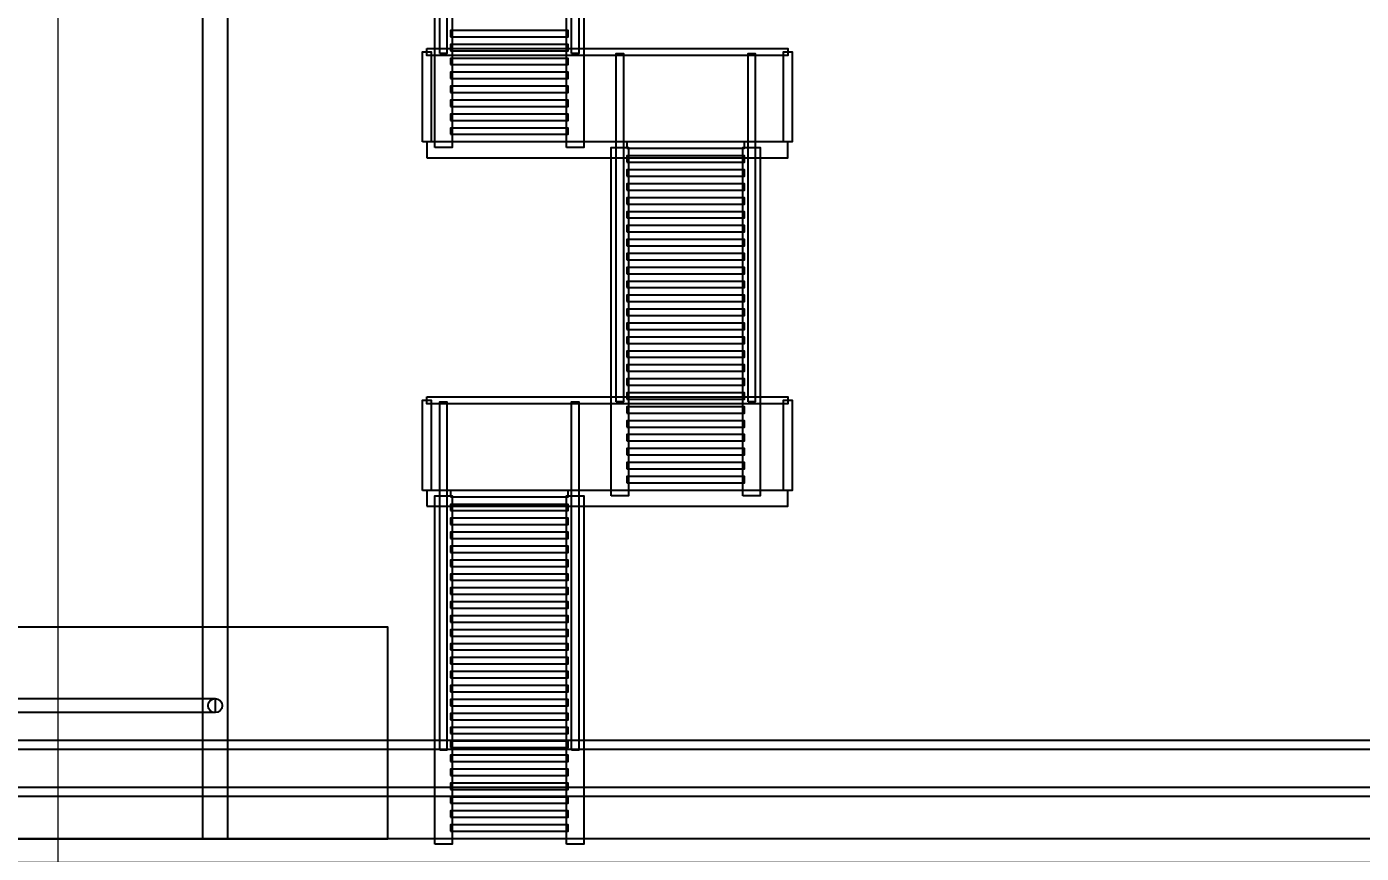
# Model space of a CAD drawing. Header units: millimetres. Extents: x -84906 to 117550, y -3000 to 338000.
# Drawn here: x -403 to 16614, y 18115 to 28663 of the extents above; entities that cross this region are included whole.
import ezdxf

# ---------------------------------------------------------------- set-up
doc = ezdxf.new("R2010")
doc.units = ezdxf.units.MM
for name, color, linetype, lineweight in [('D-BMK-AXIS', 7, 'Continuous', 13), ('D-STR-BASE', 7, 'Continuous', 25), ('D-STR-CORE', 7, 'Continuous', 25), ('D-STR-DIM', 7, 'Continuous', 13)]:
    doc.layers.add(name, color=color, linetype=linetype, lineweight=lineweight)
doc.styles.add('OpenSansCondensed-Light', font='OpenSansCondensed-Light.ttf')
doc.styles.add('TOWER_UNICODE', font='Arial Unicode.ttf')
doc.dimstyles.new('EZDXF', dxfattribs={"dimtxt": 0.25, "dimasz": 0.175, "dimexe": 0.375, "dimexo": 0.125, "dimgap": 0.1, "dimtad": 1, "dimlfac": 100, "dimzin": 12, "dimdsep": 46, "dimtxsty": 'OpenSansCondensed-Light', "dimblk": 'ARCHTICK', "dimcen": 2.5, "dimazin": 3, "dimtfac": 0.5, "dimtmove": 2, "dimatfit": 3})

# ---------------------------------------------------------------- blocks, each defined once
blk = doc.blocks.new('_ARCHTICK')
at = {"color": 0, "linetype": 'BYBLOCK', "const_width": 0.15}
blk.add_lwpolyline([(-0.5, -0.5), (0.5, 0.5)], dxfattribs=at)

msp = doc.modelspace()

# ---------------------------------------------------------------- linework, layer by layer
at = {"layer": 'D-BMK-AXIS'}
msp.add_line((0, -3000), (0, 338000), dxfattribs=at)
at = {"layer": 'D-STR-BASE'}
for points in [[(-4200, 18300), (4200, 18300), (4200, 21000), (-4200, 21000)], [(-24450, 19560), (24450, 19560), (24450, 19440), (-24450, 19440)], [(24450, 19440), (-24450, 19440), (-24450, 19560), (24450, 19560)], [(-24450, 18960), (24450, 18960), (24450, 18840), (-24450, 18840)], [(24450, 18840), (-24450, 18840), (-24450, 18960), (24450, 18960)], [(-24900, 18000), (24900, 18000), (24900, 18300), (-24900, 18300)]]:
    msp.add_lwpolyline(points, close=True, dxfattribs=at)
at = {"layer": 'D-STR-CORE'}
for points in [[(1840, 18300), (2160, 18300), (2160, 224550), (1840, 224550)], [(1840, 18300), (2160, 18300), (2160, 224550), (1840, 224550)], [(4865, 28321.7), (4865, 32767.5), (4955, 32767.5), (4955, 28321.7)], [(6545, 28321.7), (6545, 32767.5), (6635, 32767.5), (6635, 28321.7)], [(4800, 27121.7), (4800, 31567.5), (5020, 31567.5), (5020, 27121.7)], [(6480, 27121.7), (6480, 31567.5), (6700, 31567.5), (6700, 27121.7)], [(5000, 28534.3), (6500, 28534.3), (6500, 28614.3), (5000, 28614.3)], [(5000, 28356.5), (6500, 28356.5), (6500, 28436.5), (5000, 28436.5)], [(4645, 27191.7), (4645, 28341.7), (4755, 28341.7), (4755, 27191.7)], [(4700, 28386.7), (9300, 28386.7), (9300, 28296.7), (4700, 28296.7)], [(5000, 28178.7), (6500, 28178.7), (6500, 28258.7), (5000, 28258.7)], [(7115, 23875.8), (7115, 28321.7), (7205, 28321.7), (7205, 23875.8)], [(8795, 23875.8), (8795, 28321.7), (8885, 28321.7), (8885, 23875.8)], [(9245, 27191.7), (9245, 28341.7), (9355, 28341.7), (9355, 27191.7)], [(5000, 28000.8), (6500, 28000.8), (6500, 28080.8), (5000, 28080.8)], [(5000, 27823), (6500, 27823), (6500, 27903), (5000, 27903)], [(5000, 27645.2), (6500, 27645.2), (6500, 27725.2), (5000, 27725.2)], [(5000, 27467.3), (6500, 27467.3), (6500, 27547.3), (5000, 27547.3)], [(5000, 27289.5), (6500, 27289.5), (6500, 27369.5), (5000, 27369.5)], [(4700, 26991.7), (9300, 26991.7), (9300, 27191.7), (4700, 27191.7)], [(7050, 22675.8), (7050, 27121.7), (7270, 27121.7), (7270, 22675.8)], [(7250, 27111.7), (8750, 27111.7), (8750, 27191.7), (7250, 27191.7)], [(8730, 22675.8), (8730, 27121.7), (8950, 27121.7), (8950, 22675.8)], [(7250, 26933.8), (8750, 26933.8), (8750, 27013.8), (7250, 27013.8)], [(7250, 26756), (8750, 26756), (8750, 26836), (7250, 26836)], [(7250, 26578.2), (8750, 26578.2), (8750, 26658.2), (7250, 26658.2)], [(7250, 26400.3), (8750, 26400.3), (8750, 26480.3), (7250, 26480.3)], [(7250, 26222.5), (8750, 26222.5), (8750, 26302.5), (7250, 26302.5)], [(7250, 26044.7), (8750, 26044.7), (8750, 26124.7), (7250, 26124.7)], [(7250, 25866.8), (8750, 25866.8), (8750, 25946.8), (7250, 25946.8)], [(7250, 25689), (8750, 25689), (8750, 25769), (7250, 25769)], [(7250, 25511.2), (8750, 25511.2), (8750, 25591.2), (7250, 25591.2)], [(7250, 25333.3), (8750, 25333.3), (8750, 25413.3), (7250, 25413.3)], [(7250, 25155.5), (8750, 25155.5), (8750, 25235.5), (7250, 25235.5)], [(7250, 24977.7), (8750, 24977.7), (8750, 25057.7), (7250, 25057.7)], [(7250, 24799.8), (8750, 24799.8), (8750, 24879.8), (7250, 24879.8)], [(7250, 24622), (8750, 24622), (8750, 24702), (7250, 24702)], [(7250, 24444.2), (8750, 24444.2), (8750, 24524.2), (7250, 24524.2)], [(7250, 24266.3), (8750, 24266.3), (8750, 24346.3), (7250, 24346.3)], [(7250, 24088.5), (8750, 24088.5), (8750, 24168.5), (7250, 24168.5)], [(4645, 22745.8), (4645, 23895.8), (4755, 23895.8), (4755, 22745.8)], [(4700, 23940.8), (9300, 23940.8), (9300, 23850.8), (4700, 23850.8)], [(4865, 19430), (4865, 23875.8), (4955, 23875.8), (4955, 19430)], [(6545, 19430), (6545, 23875.8), (6635, 23875.8), (6635, 19430)], [(7250, 23910.7), (8750, 23910.7), (8750, 23990.7), (7250, 23990.7)], [(9245, 22745.8), (9245, 23895.8), (9355, 23895.8), (9355, 22745.8)], [(7250, 23732.8), (8750, 23732.8), (8750, 23812.8), (7250, 23812.8)], [(7250, 23555), (8750, 23555), (8750, 23635), (7250, 23635)], [(7250, 23377.2), (8750, 23377.2), (8750, 23457.2), (7250, 23457.2)], [(7250, 23199.3), (8750, 23199.3), (8750, 23279.3), (7250, 23279.3)], [(7250, 23021.5), (8750, 23021.5), (8750, 23101.5), (7250, 23101.5)], [(7250, 22843.7), (8750, 22843.7), (8750, 22923.7), (7250, 22923.7)], [(4700, 22545.8), (9300, 22545.8), (9300, 22745.8), (4700, 22745.8)], [(4800, 18230), (4800, 22675.8), (5020, 22675.8), (5020, 18230)], [(5000, 22665.8), (6500, 22665.8), (6500, 22745.8), (5000, 22745.8)], [(6480, 18230), (6480, 22675.8), (6700, 22675.8), (6700, 18230)], [(5000, 22488), (6500, 22488), (6500, 22568), (5000, 22568)], [(5000, 22310.2), (6500, 22310.2), (6500, 22390.2), (5000, 22390.2)], [(5000, 22132.3), (6500, 22132.3), (6500, 22212.3), (5000, 22212.3)], [(5000, 21954.5), (6500, 21954.5), (6500, 22034.5), (5000, 22034.5)], [(5000, 21776.7), (6500, 21776.7), (6500, 21856.7), (5000, 21856.7)], [(5000, 21598.8), (6500, 21598.8), (6500, 21678.8), (5000, 21678.8)], [(5000, 21421), (6500, 21421), (6500, 21501), (5000, 21501)], [(5000, 21243.2), (6500, 21243.2), (6500, 21323.2), (5000, 21323.2)], [(5000, 21065.3), (6500, 21065.3), (6500, 21145.3), (5000, 21145.3)], [(5000, 20887.5), (6500, 20887.5), (6500, 20967.5), (5000, 20967.5)], [(5000, 20709.7), (6500, 20709.7), (6500, 20789.7), (5000, 20789.7)], [(5000, 20531.8), (6500, 20531.8), (6500, 20611.8), (5000, 20611.8)], [(5000, 20354), (6500, 20354), (6500, 20434), (5000, 20434)], [(5000, 20176.2), (6500, 20176.2), (6500, 20256.2), (5000, 20256.2)], [(-2000, 20090), (2000, 20090), (2000, 19910), (-2000, 19910)], [(2000, 19910), (-2000, 19910), (-2000, 20090), (2000, 20090)], [(5000, 19998.3), (6500, 19998.3), (6500, 20078.3), (5000, 20078.3)], [(5000, 19820.5), (6500, 19820.5), (6500, 19900.5), (5000, 19900.5)], [(5000, 19642.7), (6500, 19642.7), (6500, 19722.7), (5000, 19722.7)], [(5000, 19464.8), (6500, 19464.8), (6500, 19544.8), (5000, 19544.8)], [(5000, 19287), (6500, 19287), (6500, 19367), (5000, 19367)], [(5000, 19109.2), (6500, 19109.2), (6500, 19189.2), (5000, 19189.2)], [(5000, 18931.3), (6500, 18931.3), (6500, 19011.3), (5000, 19011.3)], [(5000, 18753.5), (6500, 18753.5), (6500, 18833.5), (5000, 18833.5)], [(5000, 18575.7), (6500, 18575.7), (6500, 18655.7), (5000, 18655.7)], [(5000, 18397.8), (6500, 18397.8), (6500, 18477.8), (5000, 18477.8)]]:
    msp.add_lwpolyline(points, close=True, dxfattribs=at)
msp.add_circle((2000, 20000), 90, dxfattribs=at)

# ---------------------------------------------------------------- dimensions: what is measured, and where the dimension line sits
at = {"layer": 'D-STR-DIM'}
for base, p2 in [((-79000, 0), (0, 333000)), ((116500, 0), (0, 223550)), ((85000, 0), (0, 125000))]:
    msp.add_linear_dim(base=base, p1=(0, 0), p2=p2, angle=90, dimstyle='EZDXF', override={"dimtxt": 4200, "dimasz": 1875, "dimexe": 1050, "dimexo": 900, "dimgap": 1050, "dimtad": 1, "dimdec": 0, "dimlfac": 1, "dimlunit": 2, "dimtxsty": 'TOWER_UNICODE', "dimclrd": 7, "dimclre": 7, "dimclrt": 7}, dxfattribs=at).render()

doc.saveas('drawing.dxf')
